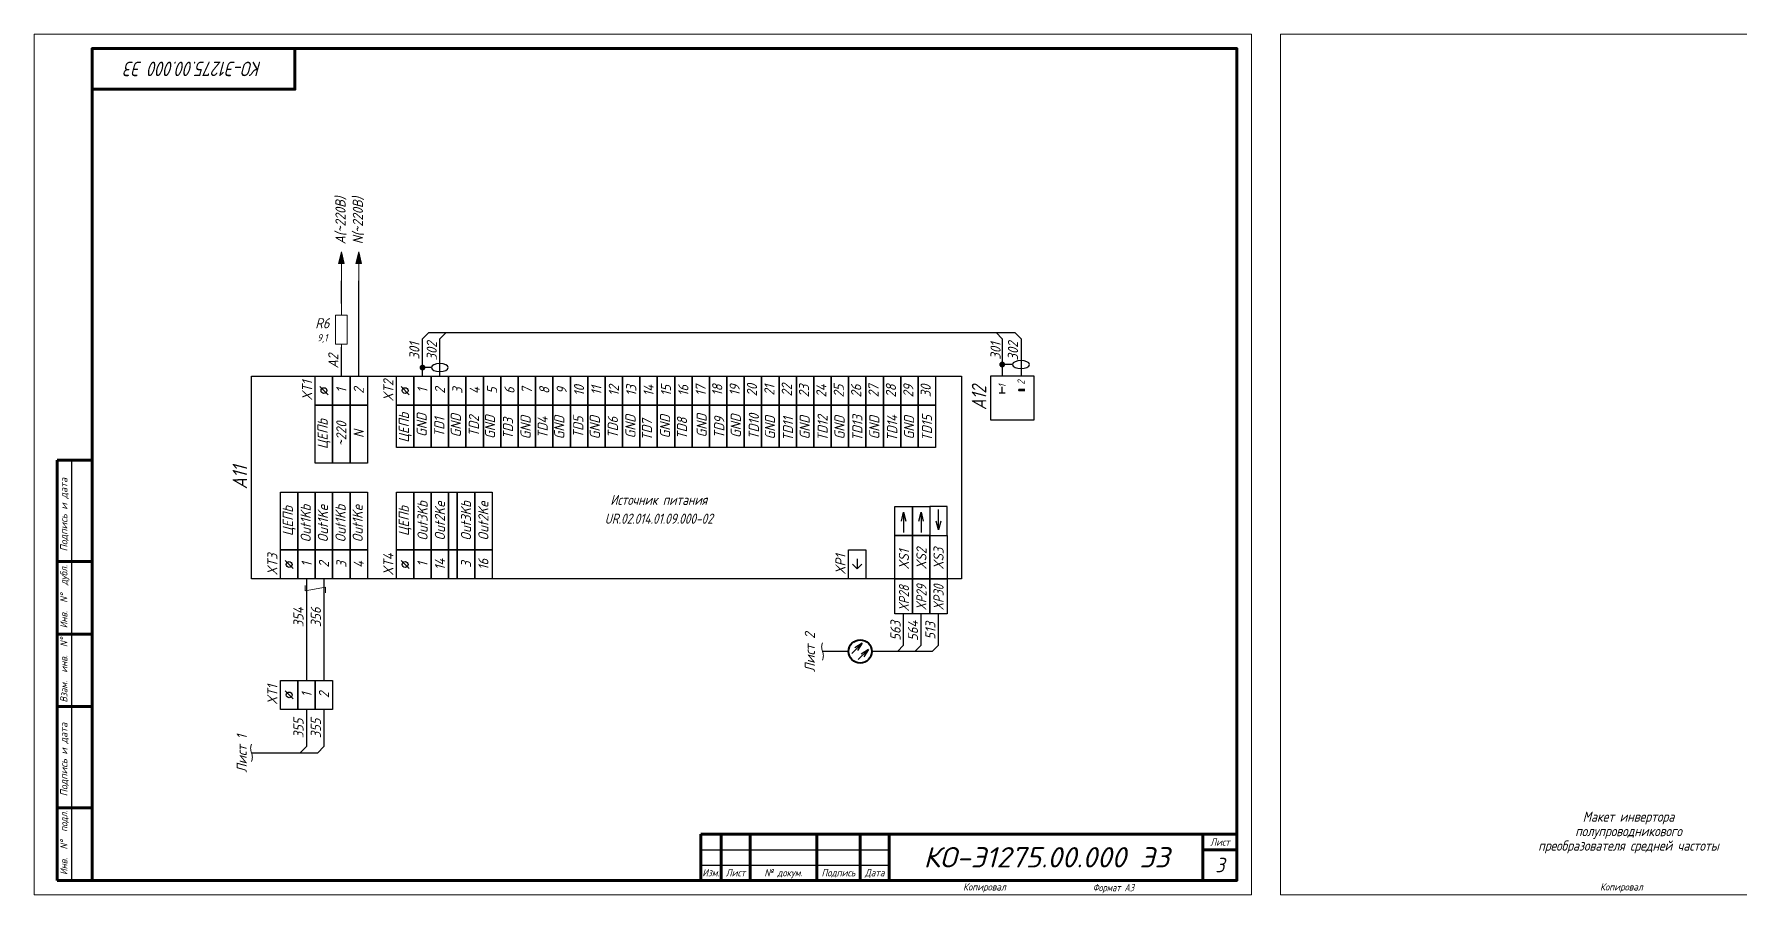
# Model space of a CAD drawing. Header units: millimetres. Extents: x -266 to 8003, y 0 to 8682.
# Drawn here: x 697 to 1285, y 1200 to 1497 of the extents above; entities that cross this region are included whole.
import ezdxf
from ezdxf.enums import TextEntityAlignment as Align

# ---------------------------------------------------------------- set-up
doc = ezdxf.new("R2010")
doc.units = ezdxf.units.MM
doc.linetypes.add('CENTER', pattern=[2, 1.25, -0.25, 0.25, -0.25])
doc.styles.add('GENISO', font='geniso.shx', dxfattribs={"width": 1.1, "height": 4})
doc.styles.add('GENISO_1', font='geniso.shx', dxfattribs={"oblique": 15, "height": 3.5})
doc.styles.get("Standard").update_dxf_attribs({"font": 'txt.shx'})
doc.styles.add('гост', font='simplex.shx', dxfattribs={"oblique": 15, "height": 2.25})
doc.dimstyles.new('ISO-25', dxfattribs={"dimtxt": 2.5, "dimasz": 2.5, "dimexe": 1.25, "dimexo": 0.625, "dimtad": 1, "dimtxsty": 'Standard', "dimcen": 2.5, "dimadec": 0, "dimazin": 0, "dimtfac": 1, "dimtmove": 0, "dimatfit": 3, "dimfxl": 1, "dimarcsym": 0})

# ---------------------------------------------------------------- blocks, each defined once
blk = doc.blocks.new('Стрелка')
at = {"lineweight": 20}
blk.add_hatch(color=256, dxfattribs=at).paths.add_polyline_path([(4, 0), (0, 1), (0, -1)])
for p, q in [((4, 0), (0, 1)), ((0, 1), (0, -1)), ((0, -1), (4, 0))]:
    blk.add_line(p, q, dxfattribs=at)

msp = doc.modelspace()

# ---------------------------------------------------------------- linework, layer by layer
at = {"lineweight": 20}
for p, q in [((802.5, 1418.08), (802.5, 1401.08)), ((808.5, 1418.08), (808.5, 1401.58)), ((802.5, 1400.25), (802.5, 1404.25)), ((802.5, 1390.25), (802.5, 1386.25)), ((790.03, 1307.03), (790.03, 1305.11)), ((790.03, 1305.11), (796.98, 1306.39)), ((796.98, 1306.39), (796.98, 1304.47))]:
    msp.add_line(p, q, dxfattribs=at)
for p, q in [((802.5, 1404.25), (802.5, 1412.08)), ((808.5, 1379.25), (808.5, 1412.08)), ((802.5, 1379.25), (802.5, 1389.25)), ((830.5, 1392.13), (832.63, 1394.25)), ((830.5, 1379.25), (830.5, 1392.13)), ((832.63, 1394.25), (1034.88, 1394.25)), ((836.5, 1392.13), (838.63, 1394.25)), ((836.5, 1379.25), (836.5, 1392.13)), ((1030.5, 1392.13), (1028.38, 1394.25)), ((1030.5, 1392.13), (1030.5, 1379.25)), ((1037, 1392.13), (1034.88, 1394.25)), ((1037, 1392.13), (1037, 1379.25)), ((1034.1, 1383.25), (1030.5, 1383.25)), ((833.6, 1382.2), (830.5, 1382.2)), ((797.92, 1372.84), (795.09, 1375.66)), ((825.92, 1372.84), (823.09, 1375.66)), ((785.92, 1312.84), (783.09, 1315.66)), ((825.92, 1312.84), (823.09, 1315.66)), ((980.5, 1316.25), (980.5, 1312.75)), ((790.5, 1309.25), (790.5, 1274.25)), ((796.5, 1309.25), (796.5, 1274.25)), ((996.5, 1286.42), (996.5, 1297.25)), ((1002.5, 1286.42), (1002.5, 1297.25)), ((1008.5, 1286.42), (1008.5, 1297.25)), ((977.5, 1284.25), (968.5, 1284.25)), ((982.21, 1287.08), (979.68, 1285.47)), ((982.21, 1287.08), (979.68, 1285.47)), ((982.21, 1287.08), (980.6, 1284.55)), ((982.21, 1287.08), (980.6, 1284.55)), ((984.33, 1284.96), (981.8, 1283.35)), ((984.33, 1284.96), (981.8, 1283.35)), ((984.33, 1284.96), (982.72, 1282.43)), ((984.33, 1284.96), (982.72, 1282.43)), ((1006.33, 1284.25), (985.5, 1284.25)), ((996.5, 1286.42), (994.33, 1284.25)), ((1002.5, 1286.42), (1000.33, 1284.25)), ((1008.5, 1286.42), (1006.33, 1284.25)), ((785.92, 1267.84), (783.09, 1270.66)), ((790.5, 1264.25), (790.5, 1251.42)), ((796.5, 1264.25), (796.5, 1251.42)), ((771.5, 1249.25), (794.33, 1249.25)), ((790.5, 1251.42), (788.33, 1249.25)), ((796.5, 1251.42), (794.33, 1249.25))]:
    msp.add_line(p, q)
at = {"lineweight": 60}
for p, q in [((704.5, 1205.25), (704.5, 1350.25)), ((716.5, 1350.25), (704.5, 1350.25)), ((716.5, 1315.25), (704.5, 1315.25)), ((716.5, 1290.25), (704.5, 1290.25)), ((716.5, 1265.25), (704.5, 1265.25)), ((716.5, 1230.25), (704.5, 1230.25)), ((926.5, 1221.15), (1111.5, 1221.15)), ((926.5, 1221.15), (926.5, 1205.25)), ((933.5, 1221.15), (933.5, 1205.25)), ((943.5, 1221.15), (943.5, 1205.25)), ((966.5, 1221.15), (966.5, 1205.25)), ((981.5, 1221.15), (981.5, 1205.25)), ((991.5, 1221.15), (991.5, 1205.25)), ((1099.71, 1205.25), (1099.71, 1221.15)), ((1099.71, 1215.85), (1111.5, 1215.85)), ((716.5, 1205.25), (704.5, 1205.25))]:
    msp.add_line(p, q, dxfattribs=at)
at = {"lineweight": 30}
for p, q in [((709.5, 1205.25), (709.5, 1350.25)), ((926.5, 1215.85), (991.5, 1215.85)), ((926.5, 1210.55), (991.5, 1210.55))]:
    msp.add_line(p, q, dxfattribs=at)
at = {"ltscale": 0.1}
for p, q in [((982.21, 1287.08), (978.67, 1283.54)), ((982.21, 1287.08), (978.67, 1283.54)), ((984.33, 1284.96), (980.8, 1281.42)), ((984.33, 1284.96), (980.8, 1281.42))]:
    msp.add_line(p, q, dxfattribs=at)
at = {"lineweight": 20}
for points in [[(696.5, 1200.25), (1116.5, 1200.25), (1116.5, 1497.25), (696.5, 1497.25)], [(1126.5, 1200.25), (1336.5, 1200.25), (1336.5, 1497.25), (1126.5, 1497.25)], [(800.5, 1400.25), (804.5, 1400.25), (804.5, 1390.25), (800.5, 1390.25)]]:
    msp.add_lwpolyline(points, close=True, dxfattribs=at)
at = {"lineweight": 60}
msp.add_lwpolyline([(716.5, 1205.25), (1111.5, 1205.25), (1111.5, 1492.25), (716.5, 1492.25)], close=True, dxfattribs=at)
msp.add_lwpolyline([(716.5, 1478.25), (786.5, 1478.25), (786.5, 1492.25)], dxfattribs=at)
at = {"const_width": 1}
for points in [[(831, 1382.2, -1), (830, 1382.2, -1)], [(1031, 1383.25, 1), (1030, 1383.25, 1)]]:
    msp.add_lwpolyline(points, format="xyb", close=True, dxfattribs=at)
for points in [[(1016.5, 1309.25), (771.5, 1309.25), (771.5, 1379.25), (1016.5, 1379.25), (1016.5, 1309.25), (1016.5, 1309.25)], [(980.5, 1312.75), (978.9, 1314.35)], [(980.5, 1312.75), (982.1, 1314.35)]]:
    msp.add_lwpolyline(points)
for points in [[(793.5, 1369.25), (793.5, 1379.25), (799.5, 1379.25), (799.5, 1369.25)], [(799.5, 1369.25), (799.5, 1379.25), (805.5, 1379.25), (805.5, 1369.25)], [(805.5, 1369.25), (805.5, 1379.25), (811.5, 1379.25), (811.5, 1369.25)], [(821.5, 1369.25), (821.5, 1379.25), (827.5, 1379.25), (827.5, 1369.25)], [(827.5, 1369.25), (827.5, 1379.25), (833.5, 1379.25), (833.5, 1369.25)], [(833.5, 1369.25), (833.5, 1379.25), (839.5, 1379.25), (839.5, 1369.25)], [(839.5, 1369.25), (839.5, 1379.25), (845.5, 1379.25), (845.5, 1369.25)], [(845.5, 1369.25), (845.5, 1379.25), (851.5, 1379.25), (851.5, 1369.25)], [(851.5, 1369.25), (851.5, 1379.25), (857.5, 1379.25), (857.5, 1369.25)], [(857.5, 1369.25), (857.5, 1379.25), (863.5, 1379.25), (863.5, 1369.25)], [(863.5, 1369.25), (863.5, 1379.25), (869.5, 1379.25), (869.5, 1369.25)], [(869.5, 1369.25), (869.5, 1379.25), (875.5, 1379.25), (875.5, 1369.25)], [(875.5, 1369.25), (875.5, 1379.25), (881.5, 1379.25), (881.5, 1369.25)], [(881.5, 1369.25), (881.5, 1379.25), (887.5, 1379.25), (887.5, 1369.25)], [(887.5, 1369.25), (887.5, 1379.25), (893.5, 1379.25), (893.5, 1369.25)], [(893.5, 1369.25), (893.5, 1379.25), (899.5, 1379.25), (899.5, 1369.25)], [(899.5, 1369.25), (899.5, 1379.25), (905.5, 1379.25), (905.5, 1369.25)], [(905.5, 1369.25), (905.5, 1379.25), (911.5, 1379.25), (911.5, 1369.25)], [(911.5, 1369.25), (911.5, 1379.25), (917.5, 1379.25), (917.5, 1369.25)], [(917.5, 1369.25), (917.5, 1379.25), (923.5, 1379.25), (923.5, 1369.25)], [(923.5, 1369.25), (923.5, 1379.25), (929.5, 1379.25), (929.5, 1369.25)], [(929.5, 1369.25), (929.5, 1379.25), (935.5, 1379.25), (935.5, 1369.25)], [(935.5, 1369.25), (935.5, 1379.25), (941.5, 1379.25), (941.5, 1369.25)], [(941.5, 1369.25), (941.5, 1379.25), (947.5, 1379.25), (947.5, 1369.25)], [(947.5, 1369.25), (947.5, 1379.25), (953.5, 1379.25), (953.5, 1369.25)], [(953.5, 1369.25), (953.5, 1379.25), (959.5, 1379.25), (959.5, 1369.25)], [(959.5, 1369.25), (959.5, 1379.25), (965.5, 1379.25), (965.5, 1369.25)], [(965.5, 1369.25), (965.5, 1379.25), (971.5, 1379.25), (971.5, 1369.25)], [(971.5, 1369.25), (971.5, 1379.25), (977.5, 1379.25), (977.5, 1369.25)], [(977.5, 1369.25), (977.5, 1379.25), (983.5, 1379.25), (983.5, 1369.25)], [(983.5, 1369.25), (983.5, 1379.25), (989.5, 1379.25), (989.5, 1369.25)], [(989.5, 1369.25), (989.5, 1379.25), (995.5, 1379.25), (995.5, 1369.25)], [(995.5, 1369.25), (995.5, 1379.25), (1001.5, 1379.25), (1001.5, 1369.25)], [(1001.5, 1369.25), (1001.5, 1379.25), (1007.5, 1379.25), (1007.5, 1369.25)], [(793.5, 1349.25), (793.5, 1369.25), (799.5, 1369.25), (799.5, 1349.25)], [(799.5, 1349.25), (799.5, 1369.25), (805.5, 1369.25), (805.5, 1349.25)], [(805.5, 1349.25), (805.5, 1369.25), (811.5, 1369.25), (811.5, 1349.25)], [(821.5, 1354.61), (821.5, 1369.25), (827.5, 1369.25), (827.5, 1354.61)], [(827.5, 1354.61), (827.5, 1369.25), (833.5, 1369.25), (833.5, 1354.61)], [(833.5, 1354.61), (833.5, 1369.25), (839.5, 1369.25), (839.5, 1354.61)], [(839.5, 1354.61), (839.5, 1369.25), (845.5, 1369.25), (845.5, 1354.61)], [(845.5, 1354.61), (845.5, 1369.25), (851.5, 1369.25), (851.5, 1354.61)], [(851.5, 1354.61), (851.5, 1369.25), (857.5, 1369.25), (857.5, 1354.61)], [(857.5, 1354.61), (857.5, 1369.25), (863.5, 1369.25), (863.5, 1354.61)], [(863.5, 1354.61), (863.5, 1369.25), (869.5, 1369.25), (869.5, 1354.61)], [(869.5, 1354.61), (869.5, 1369.25), (875.5, 1369.25), (875.5, 1354.61)], [(875.5, 1354.61), (875.5, 1369.25), (881.5, 1369.25), (881.5, 1354.61)], [(881.5, 1354.61), (881.5, 1369.25), (887.5, 1369.25), (887.5, 1354.61)], [(887.5, 1354.61), (887.5, 1369.25), (893.5, 1369.25), (893.5, 1354.61)], [(893.5, 1354.61), (893.5, 1369.25), (899.5, 1369.25), (899.5, 1354.61)], [(899.5, 1354.61), (899.5, 1369.25), (905.5, 1369.25), (905.5, 1354.61)], [(905.5, 1354.61), (905.5, 1369.25), (911.5, 1369.25), (911.5, 1354.61)], [(911.5, 1354.61), (911.5, 1369.25), (917.5, 1369.25), (917.5, 1354.61)], [(917.5, 1354.61), (917.5, 1369.25), (923.5, 1369.25), (923.5, 1354.61)], [(923.5, 1354.61), (923.5, 1369.25), (929.5, 1369.25), (929.5, 1354.61)], [(929.5, 1354.61), (929.5, 1369.25), (935.5, 1369.25), (935.5, 1354.61)], [(935.5, 1354.61), (935.5, 1369.25), (941.5, 1369.25), (941.5, 1354.61)], [(941.5, 1354.61), (941.5, 1369.25), (947.5, 1369.25), (947.5, 1354.61)], [(947.5, 1354.61), (947.5, 1369.25), (953.5, 1369.25), (953.5, 1354.61)], [(953.5, 1354.61), (953.5, 1369.25), (959.5, 1369.25), (959.5, 1354.61)], [(959.5, 1354.61), (959.5, 1369.25), (965.5, 1369.25), (965.5, 1354.61)], [(965.5, 1354.61), (965.5, 1369.25), (971.5, 1369.25), (971.5, 1354.61)], [(971.5, 1354.61), (971.5, 1369.25), (977.5, 1369.25), (977.5, 1354.61)], [(977.5, 1354.61), (977.5, 1369.25), (983.5, 1369.25), (983.5, 1354.61)], [(983.5, 1354.61), (983.5, 1369.25), (989.5, 1369.25), (989.5, 1354.61)], [(989.5, 1354.61), (989.5, 1369.25), (995.5, 1369.25), (995.5, 1354.61)], [(995.5, 1354.61), (995.5, 1369.25), (1001.5, 1369.25), (1001.5, 1354.61)], [(1001.5, 1354.61), (1001.5, 1369.25), (1007.5, 1369.25), (1007.5, 1354.61)], [(781.5, 1319.25), (781.5, 1339.25), (787.5, 1339.25), (787.5, 1319.25)], [(787.5, 1319.25), (787.5, 1339.25), (793.5, 1339.25), (793.5, 1319.25)], [(793.5, 1319.25), (793.5, 1339.25), (799.5, 1339.25), (799.5, 1319.25)], [(799.5, 1319.25), (799.5, 1339.25), (805.5, 1339.25), (805.5, 1319.25)], [(805.5, 1319.25), (805.5, 1339.25), (811.5, 1339.25), (811.5, 1319.25)], [(821.5, 1319.25), (821.5, 1339.25), (827.5, 1339.25), (827.5, 1319.25)], [(827.5, 1319.25), (827.5, 1339.25), (833.5, 1339.25), (833.5, 1319.25)], [(833.5, 1319.25), (833.5, 1339.25), (839.5, 1339.25), (839.5, 1319.25)], [(839.5, 1319.25), (839.5, 1339.25), (842.5, 1339.25), (842.5, 1319.25)], [(842.5, 1319.25), (842.5, 1339.25), (848.5, 1339.25), (848.5, 1319.25)], [(848.5, 1319.25), (848.5, 1339.25), (854.5, 1339.25), (854.5, 1319.25)], [(999.5, 1334.25), (999.5, 1324.25), (993.5, 1324.25), (993.5, 1334.25)], [(1005.5, 1334.25), (1005.5, 1324.25), (999.5, 1324.25), (999.5, 1334.25)], [(1011.5, 1324.25), (1011.5, 1334.25), (1005.5, 1334.25), (1005.5, 1324.25)], [(993.5, 1309.25), (993.5, 1324.25), (999.5, 1324.25), (999.5, 1309.25)], [(999.5, 1309.25), (999.5, 1324.25), (1005.5, 1324.25), (1005.5, 1309.25)], [(1005.5, 1309.25), (1005.5, 1324.25), (1011.5, 1324.25), (1011.5, 1309.25)], [(781.5, 1309.25), (781.5, 1319.25), (787.5, 1319.25), (787.5, 1309.25)], [(787.5, 1309.25), (787.5, 1319.25), (793.5, 1319.25), (793.5, 1309.25)], [(793.5, 1309.25), (793.5, 1319.25), (799.5, 1319.25), (799.5, 1309.25)], [(799.5, 1309.25), (799.5, 1319.25), (805.5, 1319.25), (805.5, 1309.25)], [(805.5, 1309.25), (805.5, 1319.25), (811.5, 1319.25), (811.5, 1309.25)], [(821.5, 1309.25), (821.5, 1319.25), (827.5, 1319.25), (827.5, 1309.25)], [(827.5, 1309.25), (827.5, 1319.25), (833.5, 1319.25), (833.5, 1309.25)], [(833.5, 1309.25), (833.5, 1319.25), (839.5, 1319.25), (839.5, 1309.25)], [(839.5, 1309.25), (839.5, 1319.25), (842.5, 1319.25), (842.5, 1309.25)], [(842.5, 1309.25), (842.5, 1319.25), (848.5, 1319.25), (848.5, 1309.25)], [(848.5, 1309.25), (848.5, 1319.25), (854.5, 1319.25), (854.5, 1309.25)], [(977.5, 1309.25), (977.5, 1319.25), (983.5, 1319.25), (983.5, 1309.25)], [(999.5, 1309.25), (999.5, 1297.25), (993.5, 1297.25), (993.5, 1309.25)], [(1005.5, 1309.25), (1005.5, 1297.25), (999.5, 1297.25), (999.5, 1309.25)], [(1011.5, 1309.25), (1011.5, 1297.25), (1005.5, 1297.25), (1005.5, 1309.25)], [(781.5, 1264.25), (781.5, 1274.25), (787.5, 1274.25), (787.5, 1264.25)], [(787.5, 1264.25), (787.5, 1274.25), (793.5, 1274.25), (793.5, 1264.25)], [(793.5, 1264.25), (793.5, 1274.25), (799.5, 1274.25), (799.5, 1264.25)]]:
    msp.add_lwpolyline(points, close=True)
at = {"linetype": 'Continuous'}
msp.add_lwpolyline([(1026.5, 1379.25), (1026.5, 1364.21), (1041.5, 1364.21), (1041.5, 1379.25)], close=True, dxfattribs=at)
at = {"const_width": 0.5}
for points in [[(1030.46, 1375.61), (1030.46, 1373.44), (1029.41, 1373.44)], [(1030.46, 1375.61), (1030.46, 1373.44), (1031.52, 1373.44)]]:
    msp.add_lwpolyline(points, dxfattribs=at)
msp.add_lwpolyline([(1035.86, 1374.44, 0, 2.5, 0), (1036.86, 1374.44, 0.9, 0.9, 0), (1038.36, 1374.44, 0.9, 0.9, 0)], format="xyseb")
for centre, radius in [((796.5, 1374.25), 1), ((824.5, 1374.25), 1), ((784.5, 1314.25), 1), ((824.5, 1314.25), 1), ((981.5, 1284.25), 4), ((784.5, 1269.25), 1)]:
    msp.add_circle(centre, radius)
at = {"lineweight": 40}
msp.add_circle((981.5, 1284.25), 4, dxfattribs=at)
at = {"linetype": 'ByBlock', "ltscale": 0.1, "extrusion": (0, 0, -1)}
msp.add_ellipse((836.5, 1382.2), major_axis=(-2.9, 0), ratio=0.476159, dxfattribs=at)
at = {"ltscale": 0.1, "extrusion": (0, 0, -1)}
msp.add_ellipse((1037, 1383.25), major_axis=(-2.9, 0), ratio=0.476159, dxfattribs=at)
at = {"lineweight": 20}
for points in [[(968.5, 1287.25), (968.21, 1285.87), (968.5, 1284.25), (968.8, 1282.79), (968.5, 1281.25)], [(771.5, 1252.25), (771.21, 1250.87), (771.5, 1249.25), (771.8, 1247.79), (771.5, 1246.25)]]:
    msp.add_spline(points, degree=3, dxfattribs=at)

# ---------------------------------------------------------------- block references
at = {"lineweight": 20, "xscale": -1, "rotation": 270}
for p in [(802.5, 1418.08), (808.5, 1418.08)]:
    msp.add_blockref('Стрелка', p, dxfattribs=at)

# ---------------------------------------------------------------- texts
at = {"linetype": 'CENTER', "lineweight": 40, "style": 'GENISO_1', "oblique": 15, "width": 0.9}
msp.add_text('КО-Э1275.00.000 Э3', height=5, rotation=180, dxfattribs=at).set_placement((751.5, 1485.25), align=Align.MIDDLE_CENTER)
at = {"oblique": 15}
for s, style, p in [('A(~220В)', 'GENISO_1', (805, 1432.9)), ('N(~220В)', 'GENISO_1', (811, 1432.9)), ('301', 'GENISO_1', (830.5, 1387.9)), ('302', 'GENISO_1', (836.5, 1387.9)), ('301', 'GENISO_1', (1031, 1387.9)), ('302', 'GENISO_1', (1037, 1387.9)), ('А2', 'GENISO_1', (802.5, 1384.4)), ('XT1', 'GENISO', (793.5, 1374.25)), ('XT2', 'GENISO', (821.5, 1374.25)), ('XT3', 'GENISO', (781.5, 1314.25)), ('XT4', 'GENISO', (821.5, 1314.25)), ('XP1', 'GENISO', (977.5, 1314.25)), ('354', 'GENISO_1', (790.5, 1296.03)), ('356', 'GENISO_1', (796.5, 1296.03)), ('563', 'GENISO_1', (996.5, 1291.35)), ('564', 'GENISO_1', (1002.5, 1291.35)), ('513', 'GENISO_1', (1008.5, 1291.35)), ('XT1', 'GENISO', (781.5, 1269.25)), ('355', 'GENISO_1', (790.5, 1257.7)), ('355', 'GENISO_1', (796.5, 1257.7))]:
    msp.add_text(s, height=3.5, rotation=90, dxfattribs=dict(at, style=style)).set_placement(p, align=Align.BOTTOM_CENTER)
at = {"style": 'GENISO_1', "oblique": 15}
for s, height, p in [('R6', 3.5, (795.95, 1397.5)), ('9,1', 2.5, (795.95, 1392.5))]:
    msp.add_text(s, height=height, dxfattribs=at).set_placement(p, align=Align.MIDDLE_CENTER)
at = {"style": 'GENISO', "oblique": 15}
for s, p in [('22', (956.17, 1374.39)), ('1', (802.5, 1374.25)), ('2', (808.5, 1374.25)), ('1', (830.5, 1374.25)), ('2', (836.5, 1374.25)), ('3', (842.5, 1374.25)), ('4', (848.5, 1374.25)), ('5', (854.5, 1374.25)), ('6', (860.5, 1374.25)), ('7', (866.5, 1374.25)), ('8', (872.5, 1374.25)), ('9', (878.5, 1374.25)), ('10', (884.5, 1374.25)), ('11', (890.5, 1374.25)), ('12', (896.5, 1374.25)), ('13', (902.5, 1374.25)), ('14', (908.5, 1374.25)), ('15', (914.5, 1374.25)), ('16', (920.5, 1374.25)), ('17', (926.5, 1374.25)), ('18', (932.17, 1374.39)), ('19', (938.17, 1374.39)), ('20', (944.17, 1374.39)), ('21', (950.17, 1374.39)), ('23', (962.1, 1374.11)), ('24', (968.1, 1374.11)), ('25', (974.1, 1374.11)), ('26', (980.1, 1374.11)), ('27', (986.1, 1374.11)), ('28', (992.1, 1374.11)), ('29', (998.1, 1374.11)), ('30', (1004.1, 1374.11)), ('ЦЕПЬ', (824.54, 1361.48)), ('GND', (830.22, 1362.29)), ('TD1', (836.28, 1361.61)), ('GND', (842, 1362.12)), ('TD2', (848.22, 1361.95)), ('GND', (853.77, 1361.61)), ('TD3', (860, 1361.11)), ('GND', (866.06, 1361.45)), ('TD4', (871.95, 1361.45)), ('GND', (877.67, 1361.45)), ('TD5', (884.23, 1361.61)), ('GND', (889.95, 1361.45)), ('TD6', (896.17, 1361.45)), ('GND', (902.23, 1361.78)), ('GND', (914.18, 1361.78)), ('TD8', (920.04, 1361.14)), ('GND', (926.81, 1362.11)), ('TD9', (932.86, 1361.43)), ('GND', (938.58, 1361.94)), ('TD10', (944.81, 1361.77)), ('GND', (950.36, 1361.43)), ('TD11', (956.59, 1360.93)), ('GND', (962.36, 1361.43)), ('TD12', (968.53, 1361.27)), ('GND', (974.36, 1361.43)), ('TD13', (980.53, 1361.27)), ('GND', (986.36, 1361.43)), ('TD14', (992.53, 1361.27)), ('GND', (998.36, 1361.43)), ('TD15', (1004.53, 1361.27)), ('ЦЕПЬ', (796.5, 1359.25)), ('~220', (802.5, 1359.25)), ('N', (808.5, 1359.25)), ('TD7', (907.95, 1360.62)), ('Out3Kb', (830.5, 1329.25)), ('Out2Ke', (836.5, 1329.25)), ('Out3Kb', (845.5, 1329.25)), ('Out2Ke', (851.5, 1329.25)), ('ЦЕПЬ', (784.5, 1329.25)), ('Out1Kb', (790.21, 1328.34)), ('Out1Ke', (796.13, 1328.34)), ('Out1Kb', (802.21, 1328.34)), ('Out1Ke', (808.13, 1328.34)), ('ЦЕПЬ', (824.5, 1329.25)), ('XS1', (996.59, 1315.93)), ('XS2', (1002.64, 1316.27)), ('XS3', (1008.53, 1316.27)), ('1', (790.5, 1314.25)), ('2', (796.5, 1314.25)), ('3', (802.5, 1314.25)), ('4', (808.5, 1314.25)), ('1', (830.5, 1314.25)), ('14', (836.5, 1314.25)), ('3', (845.5, 1314.25)), ('16', (851.5, 1314.25)), ('1', (790.5, 1269.25)), ('2', (796.5, 1269.25))]:
    msp.add_text(s, height=3.5, rotation=90, dxfattribs=at).set_placement(p, align=Align.MIDDLE)
at = {"style": 'GENISO_1', "oblique": 15}
for s, p in [(' 2 ', (1037, 1379.25)), (' 1  ', (1030.5, 1379.25))]:
    msp.add_text(s, height=2.5, rotation=90, dxfattribs=at).set_placement(p, align=Align.MIDDLE_RIGHT)
for s, width, p in [('A12', 0.9, (1026.5, 1371.73)), ('A11', 0.95, (771.5, 1344.25))]:
    msp.add_text(s, height=5, rotation=90, dxfattribs=dict(at, width=width)).set_placement(p, align=Align.BOTTOM_CENTER)
at = {"lineweight": 40, "style": 'GENISO_1', "oblique": 15, "width": 1.1}
for p in [(708, 1318.75), (708, 1234.25)]:
    msp.add_text('Подпись и дата', height=2.5, rotation=90, dxfattribs=at).set_placement(p)
at = {"style": 'GENISO_1', "oblique": 15, "width": 0.9}
for s, p in [('Источник питания', (912, 1333.75)), ('UR.02.014.01.09.000-02', (912, 1327.25))]:
    msp.add_text(s, height=3.5, dxfattribs=at).set_placement(p, align=Align.BOTTOM_CENTER)
at = {"lineweight": 40, "style": 'GENISO_1', "oblique": 15}
for s, p in [('Инв.  N%%d  дубл.', (708, 1292.25)), ('Взам.  инв.  N%%d', (708, 1266.62)), ('Инв.  N%%d  подл.', (708, 1207.12))]:
    msp.add_text(s, height=2.5, rotation=90, dxfattribs=at).set_placement(p)
at = {"style": 'GENISO', "oblique": 15, "width": 0.9}
for s, p in [('XP28', (996.59, 1302.52)), ('XP29', (1002.64, 1302.85)), ('XP30', (1008.53, 1302.85))]:
    msp.add_text(s, height=3.5, rotation=90, dxfattribs=at).set_placement(p, align=Align.MIDDLE)
at = {"lineweight": -3, "style": 'GENISO_1', "oblique": 15}
for s, p in [('Лист 2', (964.13, 1283.96)), ('Лист 1', (768.13, 1248.96))]:
    msp.add_text(s, height=3.5, rotation=90, dxfattribs=at).set_placement(p, align=Align.MIDDLE_CENTER)
at = {"lineweight": 40, "style": 'гост', "oblique": 15, "width": 0.8}
for s, p in [('Макет инвертора', (1246.57, 1227.25)), ('преобразователя средней частоты', (1246.57, 1217.25)), ('полупроводникового', (1246.57, 1222.25))]:
    msp.add_text(s, height=3.5, dxfattribs=at).set_placement(p, align=Align.MIDDLE_CENTER)
at = {"lineweight": 40, "style": 'GENISO_1', "oblique": 15}
for s, height, p in [('Лист', 2.5, (1105.65, 1218.48)), ('3', 5, (1105.61, 1210.55)), ('Изм.', 2.5, (930, 1207.9)), ('Лист', 2.5, (938.5, 1207.9)), ('№ докум.', 2.5, (955, 1207.9)), ('Подпись', 2.5, (974, 1207.9)), ('Дата', 2.5, (986.5, 1207.9)), ('Копировал', 2.5, (1024.38, 1203))]:
    msp.add_text(s, height=height, dxfattribs=at).set_placement(p, align=Align.MIDDLE_CENTER)
at = {"lineweight": 70, "style": 'гост', "oblique": 15}
msp.add_text('КО-Э1275.00.000 Э3', height=7, dxfattribs=at).set_placement((1045.79, 1213.23), align=Align.MIDDLE_CENTER)
at = {"lineweight": 40, "style": 'GENISO_1', "oblique": 15}
msp.add_text('Копировал', height=2.5, dxfattribs=at).set_placement((1236.75, 1201.75))
at = {"lineweight": 40, "insert": (1061.72, 1204.01), "char_height": 2.5, "width": 19.2268, "attachment_point": 1, "style": 'GENISO_1'}
msp.add_mtext('\\pxt4;{\\FCS_Gost2304|c0;Формат А3}', dxfattribs=at)

# ---------------------------------------------------------------- leaders
for points in [[(996.5, 1332.25), (996.5, 1325.25)], [(1002.5, 1332.25), (1002.5, 1325.25)], [(1008.5, 1326.25), (1008.5, 1333.25)]]:
    msp.add_leader(points, dimstyle='ISO-25', override={"dimasz": 3, "dimgap": 0.625, "dimtad": 0, "dimldrblk": 'OPEN30'})

doc.saveas('drawing.dxf')
